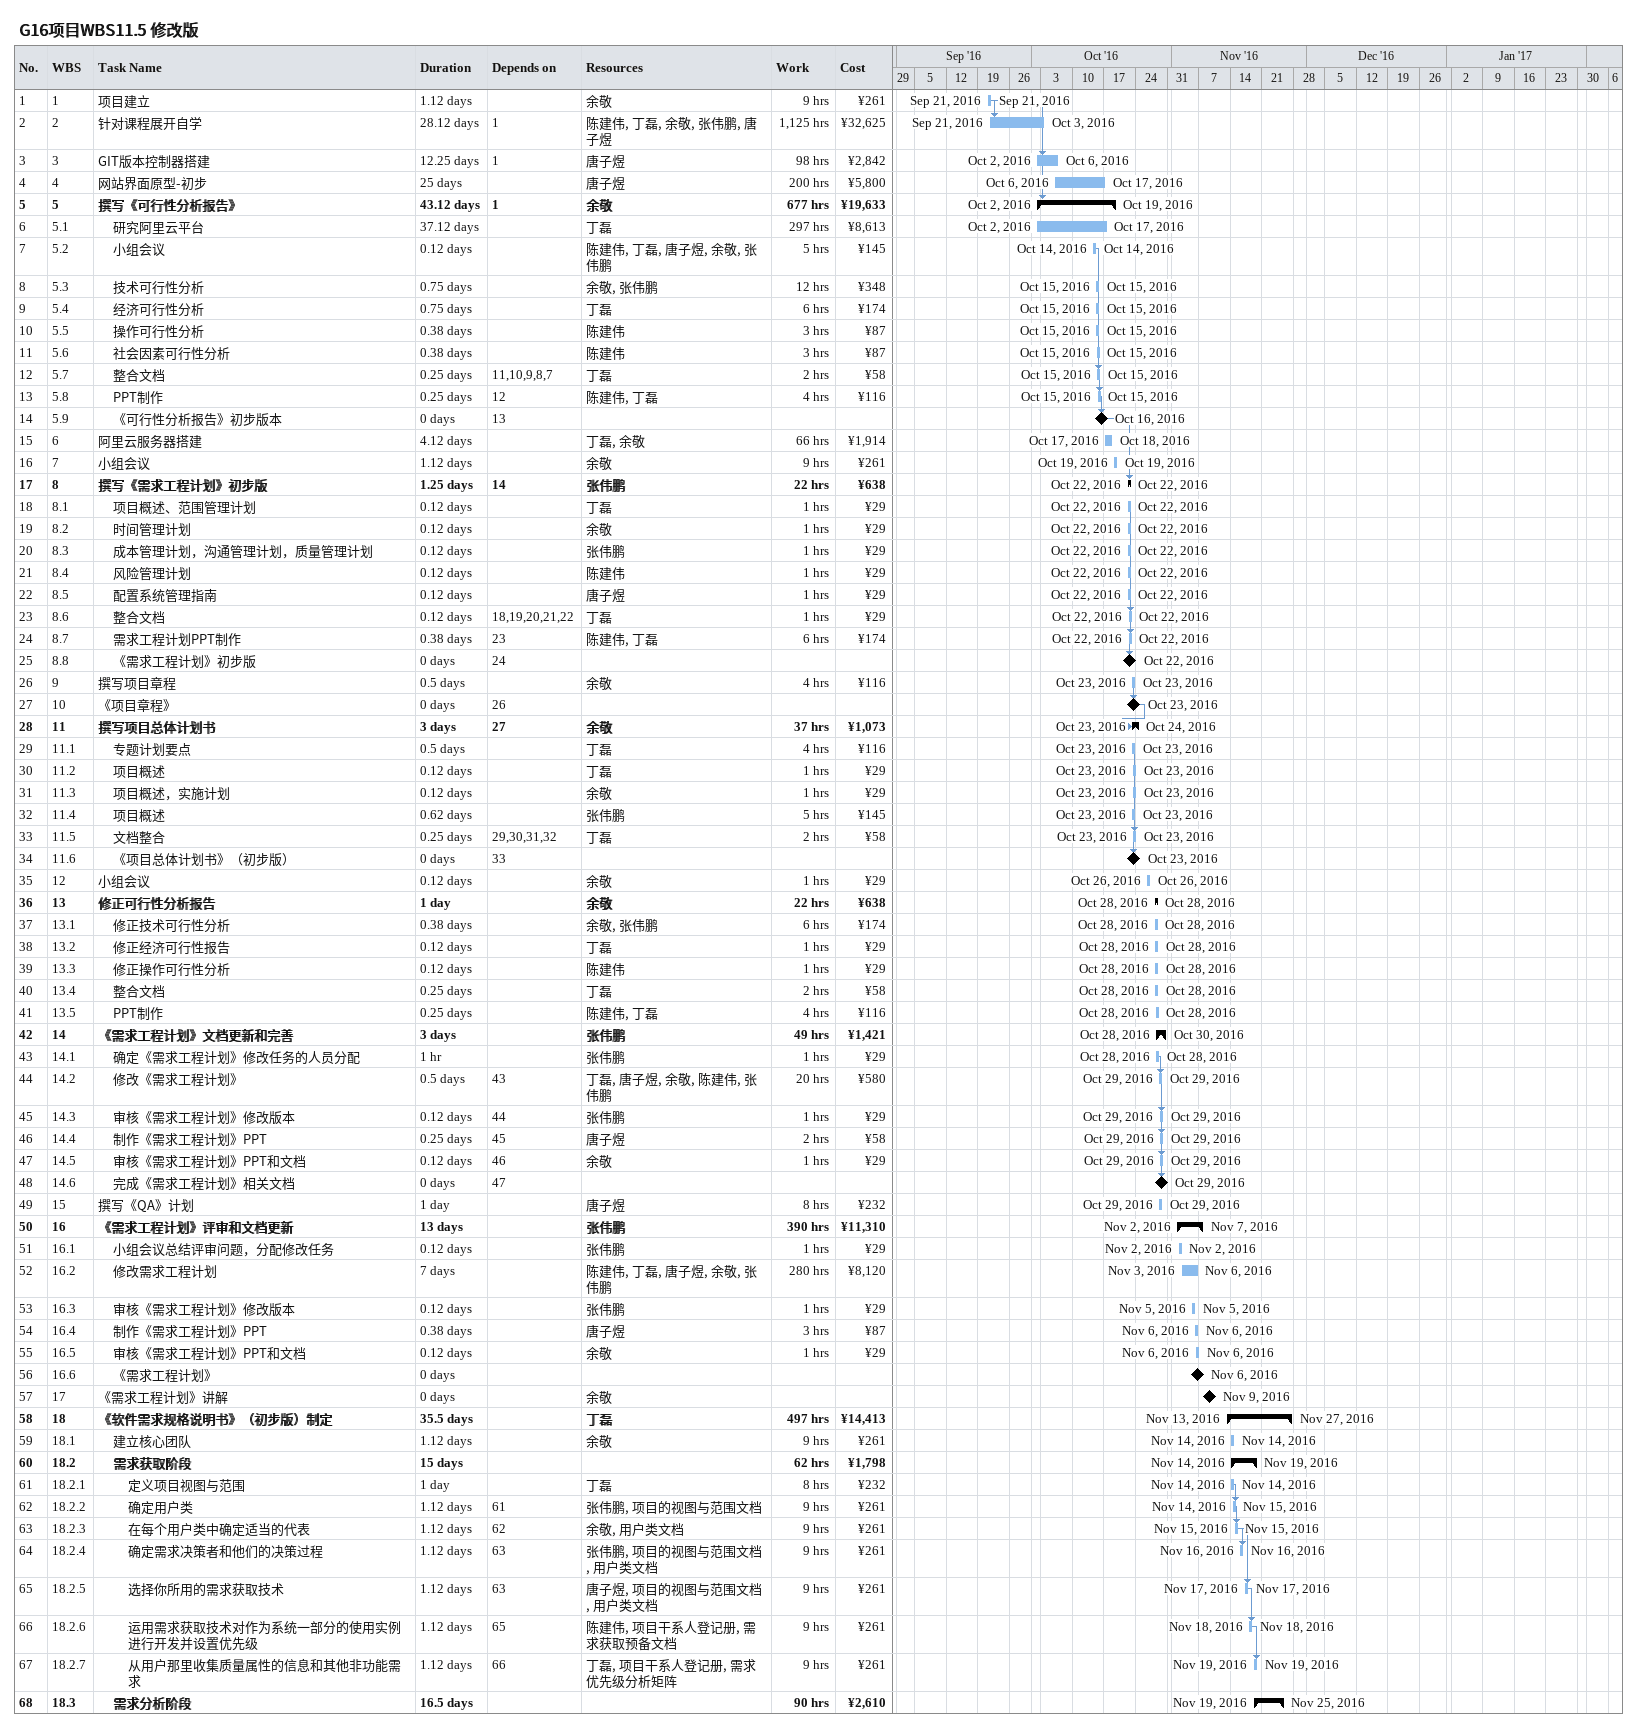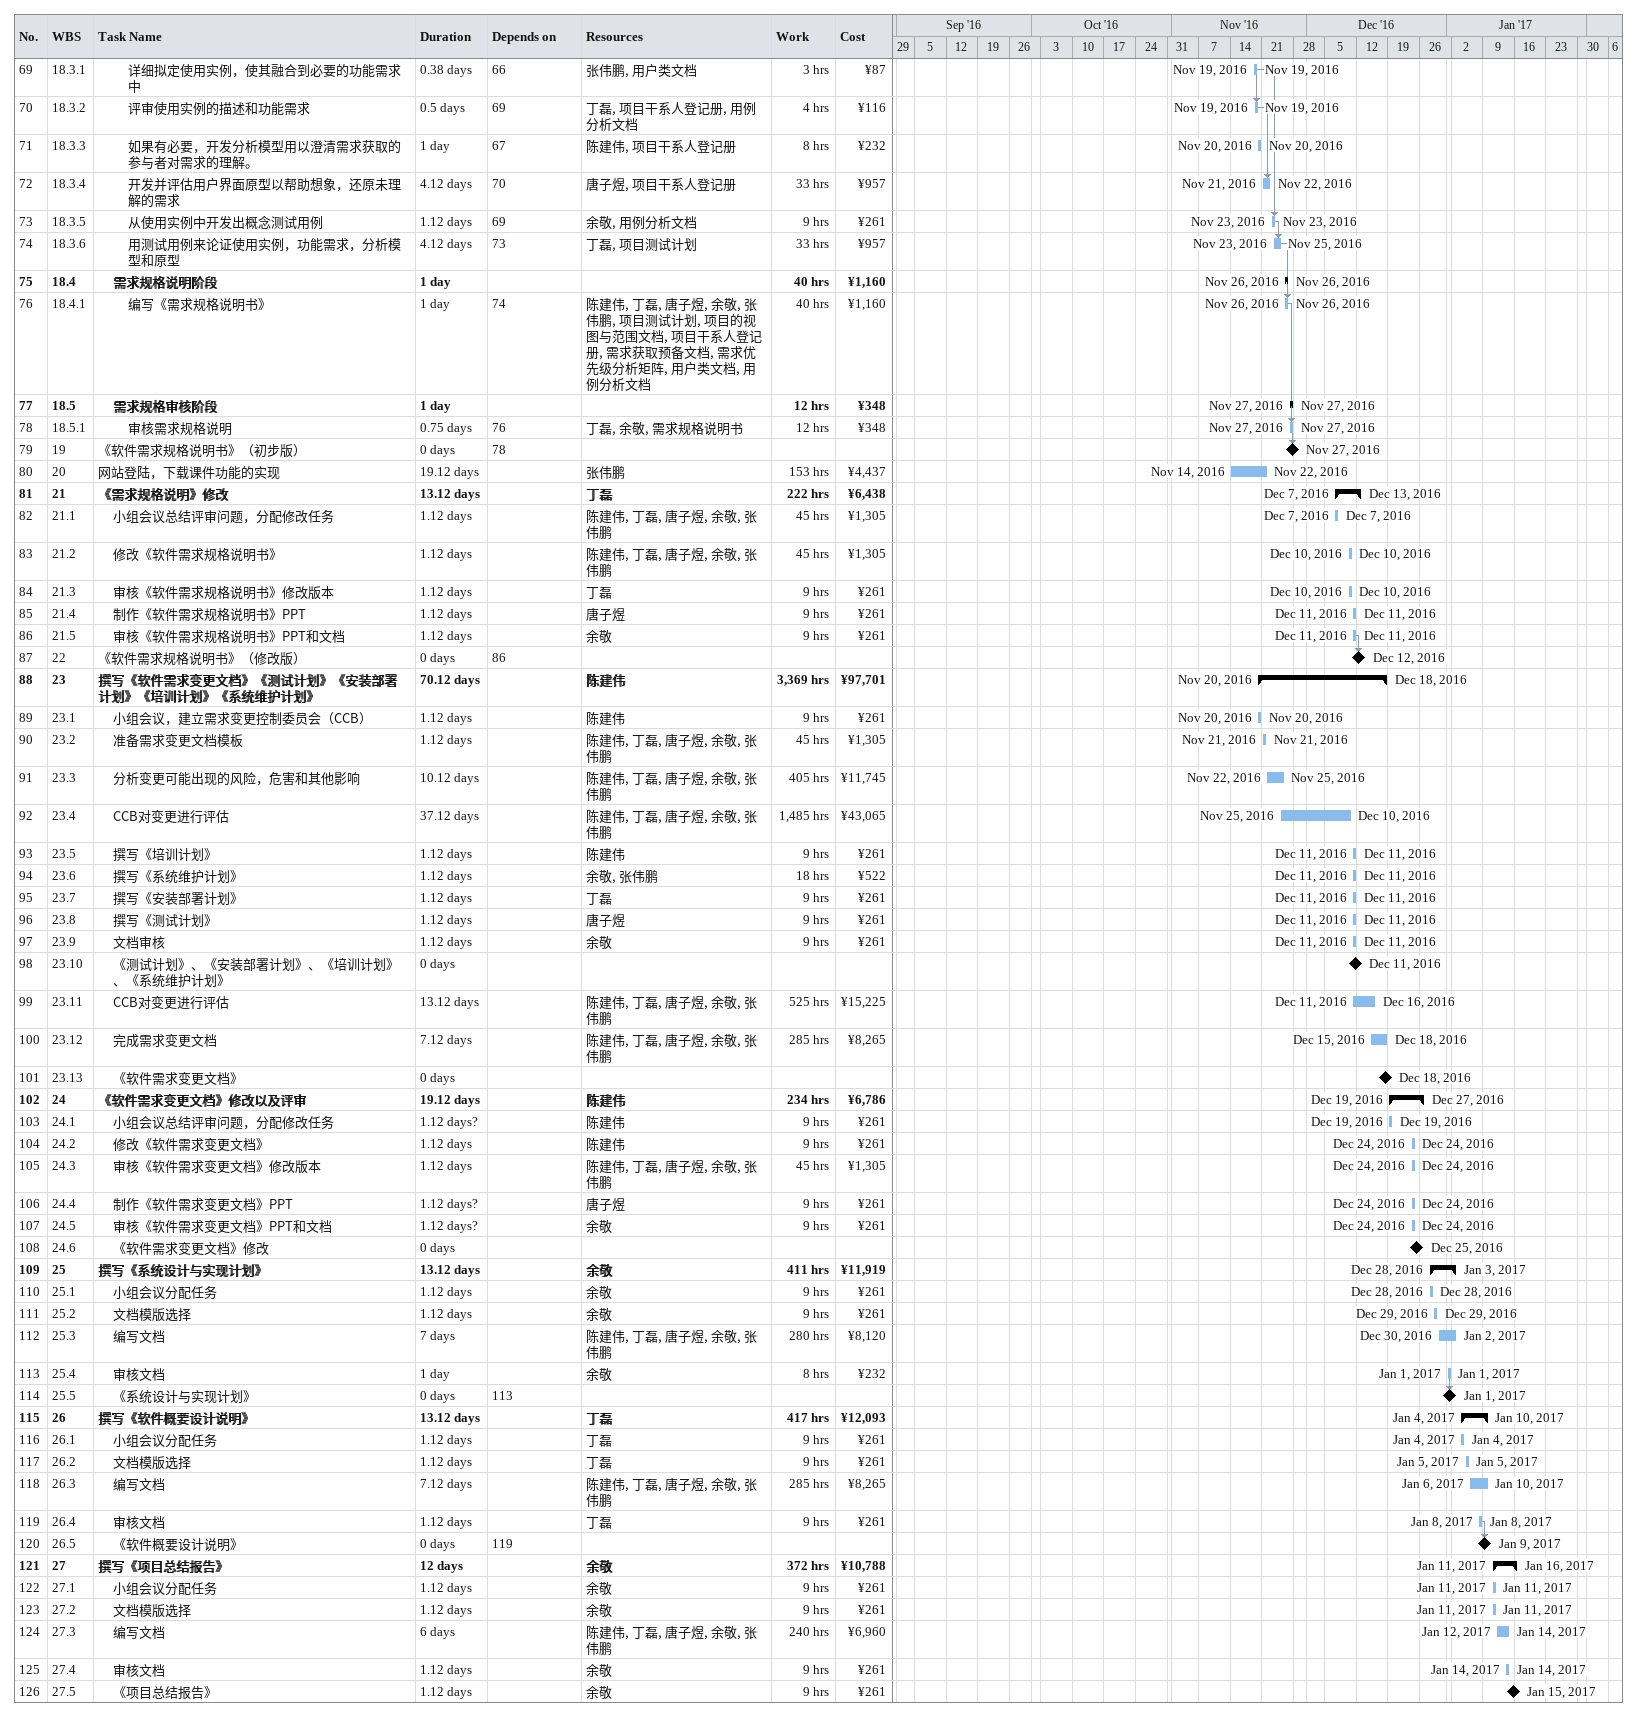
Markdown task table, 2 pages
G16项目WBS11.5 修改版

| ID | WBS | Task | Duration | Start | Finish | Predecessors | Resources | Work (h) | Cost (¥) |
|---|---|---|---|---|---|---|---|---|---|
| 1 | 1 | 项目建立 | 1.12d | 2016-09-21 | 2016-09-21 |  | 余敬 | 9 | 261 |
| 2 | 2 | 针对课程展开自学 | 28.12d | 2016-09-21 | 2016-10-03 | 1 | 陈建伟, 丁磊, 余敬, 张伟鹏, 唐子煜 | 1125 | 32625 |
| 3 | 3 | GIT版本控制器搭建 | 12.25d | 2016-10-02 | 2016-10-06 | 1 | 唐子煜 | 98 | 2842 |
| 4 | 4 | 网站界面原型-初步 | 25d | 2016-10-06 | 2016-10-17 |  | 唐子煜 | 200 | 5800 |
| 5 | 5 | **撰写《可行性分析报告》** | 43.12d | 2016-10-02 | 2016-10-19 | 1 | 余敬 | 677 | 19633 |
| 6 | 5.1 | 研究阿里云平台 | 37.12d | 2016-10-02 | 2016-10-17 |  | 丁磊 | 297 | 8613 |
| 7 | 5.2 | 小组会议 | 0.12d | 2016-10-14 | 2016-10-14 |  | 陈建伟, 丁磊, 唐子煜, 余敬, 张伟鹏 | 5 | 145 |
| 8 | 5.3 | 技术可行性分析 | 0.75d | 2016-10-15 | 2016-10-15 |  | 余敬, 张伟鹏 | 12 | 348 |
| 9 | 5.4 | 经济可行性分析 | 0.75d | 2016-10-15 | 2016-10-15 |  | 丁磊 | 6 | 174 |
| 10 | 5.5 | 操作可行性分析 | 0.38d | 2016-10-15 | 2016-10-15 |  | 陈建伟 | 3 | 87 |
| 11 | 5.6 | 社会因素可行性分析 | 0.38d | 2016-10-15 | 2016-10-15 |  | 陈建伟 | 3 | 87 |
| 12 | 5.7 | 整合文档 | 0.25d | 2016-10-15 | 2016-10-15 | 11, 10, 9, 8, 7 | 丁磊 | 2 | 58 |
| 13 | 5.8 | PPT制作 | 0.25d | 2016-10-15 | 2016-10-15 | 12 | 陈建伟, 丁磊 | 4 | 116 |
| 14 | 5.9 | 《可行性分析报告》初步版本 | 0d | 2016-10-16 | 2016-10-16 | 13 |  |  |  |
| 15 | 6 | 阿里云服务器搭建 | 4.12d | 2016-10-17 | 2016-10-18 |  | 丁磊, 余敬 | 66 | 1914 |
| 16 | 7 | 小组会议 | 1.12d | 2016-10-19 | 2016-10-19 |  | 余敬 | 9 | 261 |
| 17 | 8 | **撰写《需求工程计划》初步版** | 1.25d | 2016-10-22 | 2016-10-22 | 14 | 张伟鹏 | 22 | 638 |
| 18 | 8.1 | 项目概述、范围管理计划 | 0.12d | 2016-10-22 | 2016-10-22 |  | 丁磊 | 1 | 29 |
| 19 | 8.2 | 时间管理计划 | 0.12d | 2016-10-22 | 2016-10-22 |  | 余敬 | 1 | 29 |
| 20 | 8.3 | 成本管理计划，沟通管理计划，质量管理计划 | 0.12d | 2016-10-22 | 2016-10-22 |  | 张伟鹏 | 1 | 29 |
| 21 | 8.4 | 风险管理计划 | 0.12d | 2016-10-22 | 2016-10-22 |  | 陈建伟 | 1 | 29 |
| 22 | 8.5 | 配置系统管理指南 | 0.12d | 2016-10-22 | 2016-10-22 |  | 唐子煜 | 1 | 29 |
| 23 | 8.6 | 整合文档 | 0.12d | 2016-10-22 | 2016-10-22 | 18, 19, 20, 21, 22 | 丁磊 | 1 | 29 |
| 24 | 8.7 | 需求工程计划PPT制作 | 0.38d | 2016-10-22 | 2016-10-22 | 23 | 陈建伟, 丁磊 | 6 | 174 |
| 25 | 8.8 | 《需求工程计划》初步版 | 0d | 2016-10-22 | 2016-10-22 | 24 |  |  |  |
| 26 | 9 | 撰写项目章程 | 0.5d | 2016-10-23 | 2016-10-23 |  | 余敬 | 4 | 116 |
| 27 | 10 | 《项目章程》 | 0d | 2016-10-23 | 2016-10-23 | 26 |  |  |  |
| 28 | 11 | **撰写项目总体计划书** | 3d | 2016-10-23 | 2016-10-24 | 27 | 余敬 | 37 | 1073 |
| 29 | 11.1 | 专题计划要点 | 0.5d | 2016-10-23 | 2016-10-23 |  | 丁磊 | 4 | 116 |
| 30 | 11.2 | 项目概述 | 0.12d | 2016-10-23 | 2016-10-23 |  | 丁磊 | 1 | 29 |
| 31 | 11.3 | 项目概述，实施计划 | 0.12d | 2016-10-23 | 2016-10-23 |  | 余敬 | 1 | 29 |
| 32 | 11.4 | 项目概述 | 0.62d | 2016-10-23 | 2016-10-23 |  | 张伟鹏 | 5 | 145 |
| 33 | 11.5 | 文档整合 | 0.25d | 2016-10-23 | 2016-10-23 | 29, 30, 31, 32 | 丁磊 | 2 | 58 |
| 34 | 11.6 | 《项目总体计划书》（初步版） | 0d | 2016-10-23 | 2016-10-23 | 33 |  |  |  |
| 35 | 12 | 小组会议 | 0.12d | 2016-10-26 | 2016-10-26 |  | 余敬 | 1 | 29 |
| 36 | 13 | **修正可行性分析报告** | 1d | 2016-10-28 | 2016-10-28 |  | 余敬 | 22 | 638 |
| 37 | 13.1 | 修正技术可行性分析 | 0.38d | 2016-10-28 | 2016-10-28 |  | 余敬, 张伟鹏 | 6 | 174 |
| 38 | 13.2 | 修正经济可行性报告 | 0.12d | 2016-10-28 | 2016-10-28 |  | 丁磊 | 1 | 29 |
| 39 | 13.3 | 修正操作可行性分析 | 0.12d | 2016-10-28 | 2016-10-28 |  | 陈建伟 | 1 | 29 |
| 40 | 13.4 | 整合文档 | 0.25d | 2016-10-28 | 2016-10-28 |  | 丁磊 | 2 | 58 |
| 41 | 13.5 | PPT制作 | 0.25d | 2016-10-28 | 2016-10-28 |  | 陈建伟, 丁磊 | 4 | 116 |
| 42 | 14 | **《需求工程计划》文档更新和完善** | 3d | 2016-10-28 | 2016-10-30 |  | 张伟鹏 | 49 | 1421 |
| 43 | 14.1 | 确定《需求工程计划》修改任务的人员分配 | 1h | 2016-10-28 | 2016-10-28 |  | 张伟鹏 | 1 | 29 |
| 44 | 14.2 | 修改《需求工程计划》 | 0.5d | 2016-10-29 | 2016-10-29 | 43 | 丁磊, 唐子煜, 余敬, 陈建伟, 张伟鹏 | 20 | 580 |
| 45 | 14.3 | 审核《需求工程计划》修改版本 | 0.12d | 2016-10-29 | 2016-10-29 | 44 | 张伟鹏 | 1 | 29 |
| 46 | 14.4 | 制作《需求工程计划》PPT | 0.25d | 2016-10-29 | 2016-10-29 | 45 | 唐子煜 | 2 | 58 |
| 47 | 14.5 | 审核《需求工程计划》PPT和文档 | 0.12d | 2016-10-29 | 2016-10-29 | 46 | 余敬 | 1 | 29 |
| 48 | 14.6 | 完成《需求工程计划》相关文档 | 0d | 2016-10-29 | 2016-10-29 | 47 |  |  |  |
| 49 | 15 | 撰写《QA》计划 | 1d | 2016-10-29 | 2016-10-29 |  | 唐子煜 | 8 | 232 |
| 50 | 16 | **《需求工程计划》评审和文档更新** | 13d | 2016-11-02 | 2016-11-07 |  | 张伟鹏 | 390 | 11310 |
| 51 | 16.1 | 小组会议总结评审问题，分配修改任务 | 0.12d | 2016-11-02 | 2016-11-02 |  | 张伟鹏 | 1 | 29 |
| 52 | 16.2 | 修改需求工程计划 | 7d | 2016-11-03 | 2016-11-06 |  | 陈建伟, 丁磊, 唐子煜, 余敬, 张伟鹏 | 280 | 8120 |
| 53 | 16.3 | 审核《需求工程计划》修改版本 | 0.12d | 2016-11-05 | 2016-11-05 |  | 张伟鹏 | 1 | 29 |
| 54 | 16.4 | 制作《需求工程计划》PPT | 0.38d | 2016-11-06 | 2016-11-06 |  | 唐子煜 | 3 | 87 |
| 55 | 16.5 | 审核《需求工程计划》PPT和文档 | 0.12d | 2016-11-06 | 2016-11-06 |  | 余敬 | 1 | 29 |
| 56 | 16.6 | 《需求工程计划》 | 0d | 2016-11-06 | 2016-11-06 |  |  |  |  |
| 57 | 17 | 《需求工程计划》讲解 | 0d | 2016-11-09 | 2016-11-09 |  | 余敬 |  |  |
| 58 | 18 | **《软件需求规格说明书》（初步版）制定** | 35.5d | 2016-11-13 | 2016-11-27 |  | 丁磊 | 497 | 14413 |
| 59 | 18.1 | 建立核心团队 | 1.12d | 2016-11-14 | 2016-11-14 |  | 余敬 | 9 | 261 |
| 60 | 18.2 | **需求获取阶段** | 15d | 2016-11-14 | 2016-11-19 |  |  | 62 | 1798 |
| 61 | 18.2.1 | 定义项目视图与范围 | 1d | 2016-11-14 | 2016-11-14 |  | 丁磊 | 8 | 232 |
| 62 | 18.2.2 | 确定用户类 | 1.12d | 2016-11-14 | 2016-11-15 | 61 | 张伟鹏, 项目的视图与范围文档 | 9 | 261 |
| 63 | 18.2.3 | 在每个用户类中确定适当的代表 | 1.12d | 2016-11-15 | 2016-11-15 | 62 | 余敬, 用户类文档 | 9 | 261 |
| 64 | 18.2.4 | 确定需求决策者和他们的决策过程 | 1.12d | 2016-11-16 | 2016-11-16 | 63 | 张伟鹏, 项目的视图与范围文档, 用户类文档 | 9 | 261 |
| 65 | 18.2.5 | 选择你所用的需求获取技术 | 1.12d | 2016-11-17 | 2016-11-17 | 63 | 唐子煜, 项目的视图与范围文档, 用户类文档 | 9 | 261 |
| 66 | 18.2.6 | 运用需求获取技术对作为系统一部分的使用实例进行开发并设置优先级 | 1.12d | 2016-11-18 | 2016-11-18 | 65 | 陈建伟, 项目干系人登记册, 需求获取预备文档 | 9 | 261 |
| 67 | 18.2.7 | 从用户那里收集质量属性的信息和其他非功能需求 | 1.12d | 2016-11-19 | 2016-11-19 | 66 | 丁磊, 项目干系人登记册, 需求优先级分析矩阵 | 9 | 261 |
| 68 | 18.3 | **需求分析阶段** | 16.5d | 2016-11-19 | 2016-11-25 |  |  | 90 | 2610 |
| 69 | 18.3.1 | 详细拟定使用实例，使其融合到必要的功能需求中 | 0.38d | 2016-11-19 | 2016-11-19 | 66 | 张伟鹏, 用户类文档 | 3 | 87 |
| 70 | 18.3.2 | 评审使用实例的描述和功能需求 | 0.5d | 2016-11-19 | 2016-11-19 | 69 | 丁磊, 项目干系人登记册, 用例分析文档 | 4 | 116 |
| 71 | 18.3.3 | 如果有必要，开发分析模型用以澄清需求获取的参与者对需求的理解。 | 1d | 2016-11-20 | 2016-11-20 | 67 | 陈建伟, 项目干系人登记册 | 8 | 232 |
| 72 | 18.3.4 | 开发并评估用户界面原型以帮助想象，还原未理解的需求 | 4.12d | 2016-11-21 | 2016-11-22 | 70 | 唐子煜, 项目干系人登记册 | 33 | 957 |
| 73 | 18.3.5 | 从使用实例中开发出概念测试用例 | 1.12d | 2016-11-23 | 2016-11-23 | 69 | 余敬, 用例分析文档 | 9 | 261 |
| 74 | 18.3.6 | 用测试用例来论证使用实例，功能需求，分析模型和原型 | 4.12d | 2016-11-23 | 2016-11-25 | 73 | 丁磊, 项目测试计划 | 33 | 957 |
| 75 | 18.4 | **需求规格说明阶段** | 1d | 2016-11-26 | 2016-11-26 |  |  | 40 | 1160 |
| 76 | 18.4.1 | 编写《需求规格说明书》 | 1d | 2016-11-26 | 2016-11-26 | 74 | 陈建伟, 丁磊, 唐子煜, 余敬, 张伟鹏, 项目测试计划, 项目的视图与范围文档, 项目干系人登记册, 需求获取预备文档, 需求优先级分析矩阵, 用户类文档, 用例分析文档 | 40 | 1160 |
| 77 | 18.5 | **需求规格审核阶段** | 1d | 2016-11-27 | 2016-11-27 |  |  | 12 | 348 |
| 78 | 18.5.1 | 审核需求规格说明 | 0.75d | 2016-11-27 | 2016-11-27 | 76 | 丁磊, 余敬, 需求规格说明书 | 12 | 348 |
| 79 | 19 | 《软件需求规格说明书》（初步版） | 0d | 2016-11-27 | 2016-11-27 | 78 |  |  |  |
| 80 | 20 | 网站登陆，下载课件功能的实现 | 19.12d | 2016-11-14 | 2016-11-22 |  | 张伟鹏 | 153 | 4437 |
| 81 | 21 | **《需求规格说明》修改** | 13.12d | 2016-12-07 | 2016-12-13 |  | 丁磊 | 222 | 6438 |
| 82 | 21.1 | 小组会议总结评审问题，分配修改任务 | 1.12d | 2016-12-07 | 2016-12-07 |  | 陈建伟, 丁磊, 唐子煜, 余敬, 张伟鹏 | 45 | 1305 |
| 83 | 21.2 | 修改《软件需求规格说明书》 | 1.12d | 2016-12-10 | 2016-12-10 |  | 陈建伟, 丁磊, 唐子煜, 余敬, 张伟鹏 | 45 | 1305 |
| 84 | 21.3 | 审核《软件需求规格说明书》修改版本 | 1.12d | 2016-12-10 | 2016-12-10 |  | 丁磊 | 9 | 261 |
| 85 | 21.4 | 制作《软件需求规格说明书》PPT | 1.12d | 2016-12-11 | 2016-12-11 |  | 唐子煜 | 9 | 261 |
| 86 | 21.5 | 审核《软件需求规格说明书》PPT和文档 | 1.12d | 2016-12-11 | 2016-12-11 |  | 余敬 | 9 | 261 |
| 87 | 22 | 《软件需求规格说明书》（修改版） | 0d | 2016-12-12 | 2016-12-12 | 86 |  |  |  |
| 88 | 23 | **撰写《软件需求变更文档》《测试计划》《安装部署计划》《培训计划》《系统维护计划》** | 70.12d | 2016-11-20 | 2016-12-18 |  | 陈建伟 | 3369 | 97701 |
| 89 | 23.1 | 小组会议，建立需求变更控制委员会（CCB） | 1.12d | 2016-11-20 | 2016-11-20 |  | 陈建伟 | 9 | 261 |
| 90 | 23.2 | 准备需求变更文档模板 | 1.12d | 2016-11-21 | 2016-11-21 |  | 陈建伟, 丁磊, 唐子煜, 余敬, 张伟鹏 | 45 | 1305 |
| 91 | 23.3 | 分析变更可能出现的风险，危害和其他影响 | 10.12d | 2016-11-22 | 2016-11-25 |  | 陈建伟, 丁磊, 唐子煜, 余敬, 张伟鹏 | 405 | 11745 |
| 92 | 23.4 | CCB对变更进行评估 | 37.12d | 2016-11-25 | 2016-12-10 |  | 陈建伟, 丁磊, 唐子煜, 余敬, 张伟鹏 | 1485 | 43065 |
| 93 | 23.5 | 撰写《培训计划》 | 1.12d | 2016-12-11 | 2016-12-11 |  | 陈建伟 | 9 | 261 |
| 94 | 23.6 | 撰写《系统维护计划》 | 1.12d | 2016-12-11 | 2016-12-11 |  | 余敬, 张伟鹏 | 18 | 522 |
| 95 | 23.7 | 撰写《安装部署计划》 | 1.12d | 2016-12-11 | 2016-12-11 |  | 丁磊 | 9 | 261 |
| 96 | 23.8 | 撰写《测试计划》 | 1.12d | 2016-12-11 | 2016-12-11 |  | 唐子煜 | 9 | 261 |
| 97 | 23.9 | 文档审核 | 1.12d | 2016-12-11 | 2016-12-11 |  | 余敬 | 9 | 261 |
| 98 | 23.10 | 《测试计划》、《安装部署计划》、《培训计划》、《系统维护计划》 | 0d | 2016-12-11 | 2016-12-11 |  |  |  |  |
| 99 | 23.11 | CCB对变更进行评估 | 13.12d | 2016-12-11 | 2016-12-16 |  | 陈建伟, 丁磊, 唐子煜, 余敬, 张伟鹏 | 525 | 15225 |
| 100 | 23.12 | 完成需求变更文档 | 7.12d | 2016-12-15 | 2016-12-18 |  | 陈建伟, 丁磊, 唐子煜, 余敬, 张伟鹏 | 285 | 8265 |
| 101 | 23.13 | 《软件需求变更文档》 | 0d | 2016-12-18 | 2016-12-18 |  |  |  |  |
| 102 | 24 | **《软件需求变更文档》修改以及评审** | 19.12d | 2016-12-19 | 2016-12-27 |  | 陈建伟 | 234 | 6786 |
| 103 | 24.1 | 小组会议总结评审问题，分配修改任务 | 1.12d? | 2016-12-19 | 2016-12-19 |  | 陈建伟 | 9 | 261 |
| 104 | 24.2 | 修改《软件需求变更文档》 | 1.12d | 2016-12-24 | 2016-12-24 |  | 陈建伟 | 9 | 261 |
| 105 | 24.3 | 审核《软件需求变更文档》修改版本 | 1.12d | 2016-12-24 | 2016-12-24 |  | 陈建伟, 丁磊, 唐子煜, 余敬, 张伟鹏 | 45 | 1305 |
| 106 | 24.4 | 制作《软件需求变更文档》PPT | 1.12d? | 2016-12-24 | 2016-12-24 |  | 唐子煜 | 9 | 261 |
| 107 | 24.5 | 审核《软件需求变更文档》PPT和文档 | 1.12d? | 2016-12-24 | 2016-12-24 |  | 余敬 | 9 | 261 |
| 108 | 24.6 | 《软件需求变更文档》修改 | 0d | 2016-12-25 | 2016-12-25 |  |  |  |  |
| 109 | 25 | **撰写《系统设计与实现计划》** | 13.12d | 2016-12-28 | 2017-01-03 |  | 余敬 | 411 | 11919 |
| 110 | 25.1 | 小组会议分配任务 | 1.12d | 2016-12-28 | 2016-12-28 |  | 余敬 | 9 | 261 |
| 111 | 25.2 | 文档模版选择 | 1.12d | 2016-12-29 | 2016-12-29 |  | 余敬 | 9 | 261 |
| 112 | 25.3 | 编写文档 | 7d | 2016-12-30 | 2017-01-02 |  | 陈建伟, 丁磊, 唐子煜, 余敬, 张伟鹏 | 280 | 8120 |
| 113 | 25.4 | 审核文档 | 1d | 2017-01-01 | 2017-01-01 |  | 余敬 | 8 | 232 |
| 114 | 25.5 | 《系统设计与实现计划》 | 0d | 2017-01-01 | 2017-01-01 | 113 |  |  |  |
| 115 | 26 | **撰写《软件概要设计说明》** | 13.12d | 2017-01-04 | 2017-01-10 |  | 丁磊 | 417 | 12093 |
| 116 | 26.1 | 小组会议分配任务 | 1.12d | 2017-01-04 | 2017-01-04 |  | 丁磊 | 9 | 261 |
| 117 | 26.2 | 文档模版选择 | 1.12d | 2017-01-05 | 2017-01-05 |  | 丁磊 | 9 | 261 |
| 118 | 26.3 | 编写文档 | 7.12d | 2017-01-06 | 2017-01-10 |  | 陈建伟, 丁磊, 唐子煜, 余敬, 张伟鹏 | 285 | 8265 |
| 119 | 26.4 | 审核文档 | 1.12d | 2017-01-08 | 2017-01-08 |  | 丁磊 | 9 | 261 |
| 120 | 26.5 | 《软件概要设计说明》 | 0d | 2017-01-09 | 2017-01-09 | 119 |  |  |  |
| 121 | 27 | **撰写《项目总结报告》** | 12d | 2017-01-11 | 2017-01-16 |  | 余敬 | 372 | 10788 |
| 122 | 27.1 | 小组会议分配任务 | 1.12d | 2017-01-11 | 2017-01-11 |  | 余敬 | 9 | 261 |
| 123 | 27.2 | 文档模版选择 | 1.12d | 2017-01-11 | 2017-01-11 |  | 余敬 | 9 | 261 |
| 124 | 27.3 | 编写文档 | 6d | 2017-01-12 | 2017-01-14 |  | 陈建伟, 丁磊, 唐子煜, 余敬, 张伟鹏 | 240 | 6960 |
| 125 | 27.4 | 审核文档 | 1.12d | 2017-01-14 | 2017-01-14 |  | 余敬 | 9 | 261 |
| 126 | 27.5 | 《项目总结报告》 | 1.12d | 2017-01-15 | 2017-01-15 |  | 余敬 | 9 | 261 |
